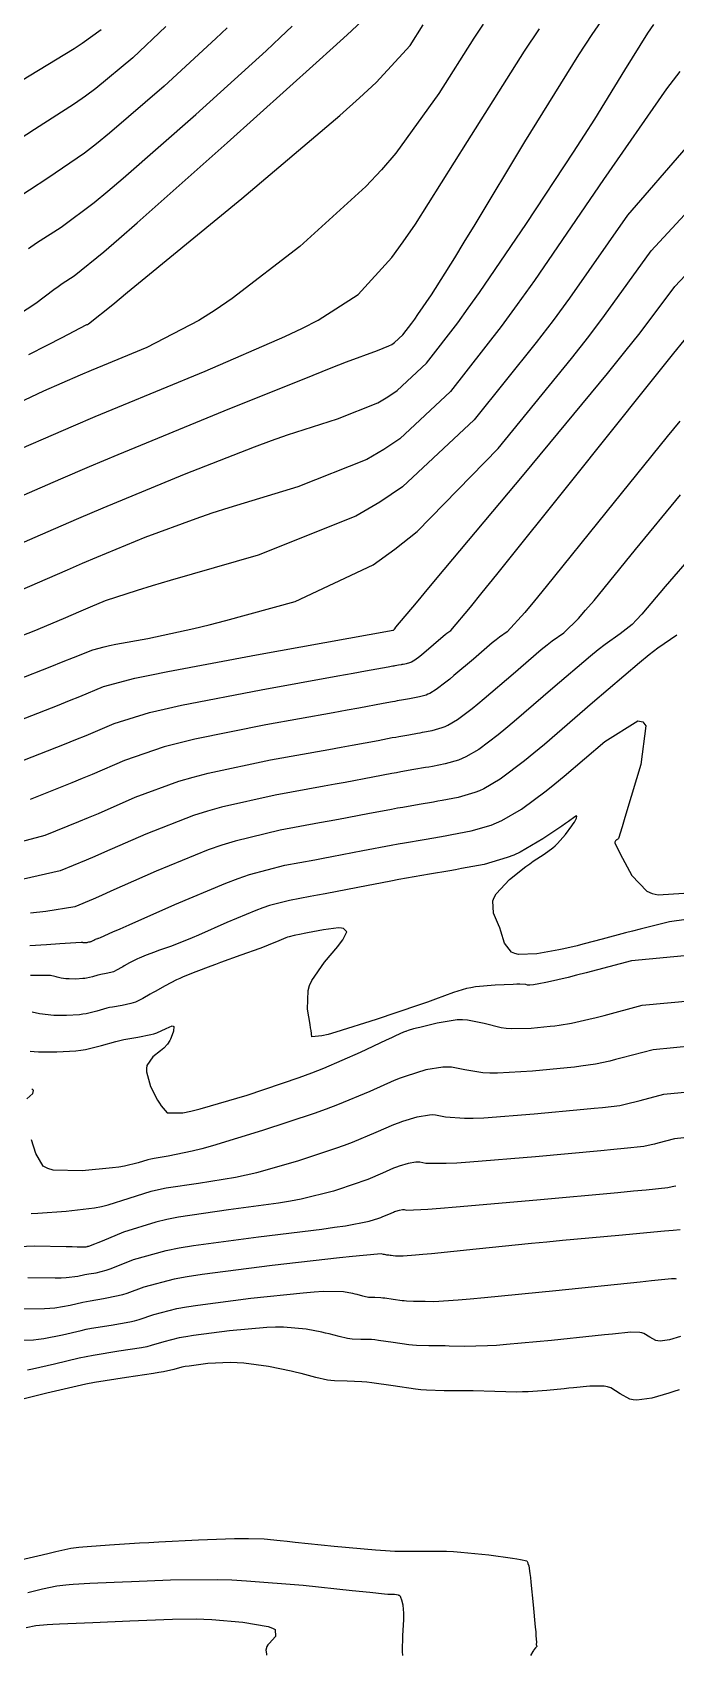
# Model space of a CAD drawing. Header units: metres. Extents: x 837475 to 838479, y 1189012 to 1191015.
# Drawn here: x 837736.4 to 837778.4, y 1190213 to 1190319 of the extents above; entities that cross this region are included whole.
import ezdxf

# ---------------------------------------------------------------- set-up
doc = ezdxf.new("R2010")
doc.units = ezdxf.units.M
doc.header["$LTSCALE"] = 0.3
doc.layers.add('COTAS 10', color=1, linetype='Continuous')
doc.layers.add('COTAS INT', color=252, linetype='Continuous')

msp = doc.modelspace()

# ---------------------------------------------------------------- linework, layer by layer
at = {"layer": 'COTAS 10'}
for points, elevation in [([(837734.459, 1190299.887), (837736.655, 1190301.307), (837737.83, 1190302.205), (837738.111, 1190302.41), (837738.373, 1190302.595), (837739.158, 1190303.106), (837741.092, 1190304.673), (837742.078, 1190305.525), (837743.26, 1190306.558), (837749.156, 1190311.799), (837754.958, 1190317.01), (837756.08, 1190318.024), (837756.993, 1190318.852), (837758.544, 1190320.297)], 1650), ([(837731.449, 1190283.784), (837737.81, 1190286.562), (837739.453, 1190287.267), (837741.044, 1190287.942), (837746.364, 1190290.147), (837750.929, 1190291.931), (837752.045, 1190292.341), (837753.098, 1190292.715), (837756.364, 1190293.764), (837758.988, 1190294.815), (837759.635, 1190295.191), (837760.248, 1190295.604), (837762.177, 1190297.4), (837764.216, 1190300.038), (837764.898, 1190300.982), (837765.631, 1190302.017), (837768.704, 1190306.527), (837771.762, 1190311.17), (837772.485, 1190312.29), (837773.155, 1190313.339), (837775.13, 1190316.527), (837776.635, 1190318.948), (837777.008, 1190319.513)], 1660), ([(837735.296, 1190271.239), (837738.528, 1190272.514), (837739.264, 1190272.81), (837739.93, 1190273.082), (837741.759, 1190273.859), (837744.07, 1190274.572), (837745.041, 1190274.804), (837746.155, 1190275.05), (837751.37, 1190276.062), (837756.384, 1190276.966), (837757.37, 1190277.145), (837758.182, 1190277.292), (837759.664, 1190277.562), (837759.978, 1190277.622), (837760.054, 1190277.636), (837760.125, 1190277.649), (837760.341, 1190277.687), (837760.533, 1190277.719), (837760.589, 1190277.729), (837760.645, 1190277.74), (837760.858, 1190277.781), (837761.077, 1190277.844), (837761.138, 1190277.868), (837761.198, 1190277.896), (837761.414, 1190278.021), (837761.732, 1190278.263), (837761.857, 1190278.365), (837761.997, 1190278.482), (837762.634, 1190279.029), (837763.254, 1190279.559), (837763.384, 1190279.665), (837763.496, 1190279.753), (837763.748, 1190279.926), (837765.045, 1190281.462), (837765.815, 1190282.41), (837766.763, 1190283.584), (837771.672, 1190289.713), (837776.593, 1190295.874), (837777.548, 1190297.069), (837778.326, 1190298.043), (837779.666, 1190299.713)], 1670), ([(837736.258, 1190259.358), (837737.338, 1190259.435), (837738.208, 1190259.496), (837739.617, 1190259.586), (837739.663, 1190259.574), (837739.676, 1190259.57), (837739.688, 1190259.567), (837739.73, 1190259.558), (837739.778, 1190259.551), (837739.794, 1190259.55), (837739.811, 1190259.549), (837739.882, 1190259.548), (837739.957, 1190259.553), (837739.976, 1190259.555), (837739.994, 1190259.558), (837740.055, 1190259.573), (837740.112, 1190259.589), (837740.128, 1190259.592), (837740.143, 1190259.596), (837740.198, 1190259.605), (837740.249, 1190259.616), (837740.262, 1190259.62), (837740.274, 1190259.624), (837740.315, 1190259.644), (837740.357, 1190259.669), (837740.385, 1190259.685), (837740.442, 1190259.716), (837740.506, 1190259.749), (837740.525, 1190259.758), (837740.544, 1190259.766), (837740.617, 1190259.796), (837740.701, 1190259.828), (837740.728, 1190259.838), (837740.757, 1190259.848), (837740.871, 1190259.889), (837741.69, 1190260.247), (837742.162, 1190260.457), (837742.742, 1190260.715), (837745.721, 1190262.048), (837749.059, 1190263.441), (837749.863, 1190263.737), (837750.617, 1190263.995), (837752.906, 1190264.6), (837754.876, 1190264.96), (837755.428, 1190265.063), (837755.983, 1190265.167), (837758.01, 1190265.555), (837759.869, 1190265.909), (837760.318, 1190265.991), (837760.739, 1190266.068), (837762.022, 1190266.29), (837763.159, 1190266.485), (837763.488, 1190266.544), (837763.823, 1190266.606), (837765.086, 1190266.848), (837766.384, 1190267.223), (837766.742, 1190267.368), (837767.099, 1190267.531), (837768.381, 1190268.271), (837769.991, 1190269.469), (837770.554, 1190269.92), (837771.168, 1190270.424), (837773.811, 1190272.678), (837775.983, 1190274.028), (837776.3, 1190273.962), (837776.495, 1190273.705), (837776.172, 1190271.189), (837775.261, 1190268.159), (837775.085, 1190267.578), (837774.942, 1190267.109), (837774.7, 1190266.345), (837774.673, 1190266.314), (837774.665, 1190266.306), (837774.657, 1190266.299), (837774.627, 1190266.278), (837774.59, 1190266.254), (837774.578, 1190266.245), (837774.565, 1190266.235), (837774.51, 1190266.191), (837774.476, 1190266.117), (837774.477, 1190266.088), (837774.481, 1190266.056), (837774.533, 1190265.909), (837774.743, 1190265.501), (837774.846, 1190265.305), (837774.97, 1190265.072), (837775.584, 1190263.926), (837776.556, 1190262.909), (837776.906, 1190262.756), (837777.291, 1190262.659), (837778.972, 1190262.775)], 1680), ([(837736.338, 1190241.848), (837736.785, 1190241.87), (837738.625, 1190241.997), (837740.484, 1190242.227), (837740.943, 1190242.315), (837741.378, 1190242.413), (837742.749, 1190242.853), (837744.181, 1190243.313), (837744.654, 1190243.423), (837745.161, 1190243.527), (837747.271, 1190243.841), (837749.684, 1190244.226), (837750.382, 1190244.375), (837751.094, 1190244.541), (837753.772, 1190245.296), (837756.237, 1190246.113), (837756.813, 1190246.319), (837757.344, 1190246.516), (837758.876, 1190247.158), (837760.036, 1190247.67), (837760.332, 1190247.786), (837760.617, 1190247.891), (837761.552, 1190248.177), (837762.361, 1190248.307), (837762.566, 1190248.314), (837762.762, 1190248.307), (837763.403, 1190248.177), (837764.649, 1190248.075), (837765.226, 1190248.086), (837765.905, 1190248.114), (837769.195, 1190248.358), (837772.456, 1190248.66), (837773.115, 1190248.724), (837773.668, 1190248.78), (837774.788, 1190248.914), (837775.492, 1190249.076), (837775.783, 1190249.149), (837776.117, 1190249.235), (837777.669, 1190249.648), (837779.723, 1190249.843)], 1690), ([(837778.75, 1190233.811), (837778.045, 1190233.606), (837777.433, 1190233.523), (837777.289, 1190233.534), (837777.154, 1190233.56), (837776.759, 1190233.778), (837776.369, 1190234.018), (837776.238, 1190234.058), (837776.098, 1190234.087), (837775.507, 1190234.096), (837774.314, 1190233.974), (837773.794, 1190233.921), (837773.191, 1190233.858), (837770.328, 1190233.562), (837767.386, 1190233.287), (837766.734, 1190233.238), (837766.152, 1190233.201), (837764.639, 1190233.165), (837763.643, 1190233.196), (837763.388, 1190233.201), (837763.142, 1190233.205), (837762.328, 1190233.205), (837761.511, 1190233.232), (837761.264, 1190233.253), (837761.006, 1190233.28), (837760, 1190233.425), (837759.027, 1190233.569), (837758.79, 1190233.595), (837758.568, 1190233.615), (837757.887, 1190233.635), (837757.31, 1190233.652), (837757.154, 1190233.669), (837757, 1190233.691), (837756.457, 1190233.817), (837755.802, 1190233.99), (837755.577, 1190234.042), (837755.334, 1190234.096), (837754.299, 1190234.307), (837752.827, 1190234.424), (837752.308, 1190234.419), (837751.741, 1190234.398), (837749.291, 1190234.187), (837746.951, 1190233.884), (837746.454, 1190233.804), (837746.022, 1190233.727), (837745.004, 1190233.466), (837744.194, 1190233.222), (837743.893, 1190233.155), (837743.558, 1190233.088), (837742.069, 1190232.852), (837740.387, 1190232.582), (837739.93, 1190232.495), (837739.477, 1190232.402), (837737.871, 1190232.022), (837736.441, 1190231.691), (837736.097, 1190231.63)], 1700)]:
    msp.add_lwpolyline(points, dxfattribs=dict(at, elevation=elevation))
at = {"layer": 'COTAS INT'}
for points, elevation in [([(837731.62, 1190286.949), (837738.272, 1190289.841), (837740.145, 1190290.638), (837742.032, 1190291.433), (837748.961, 1190294.289), (837754.764, 1190296.623), (837755.942, 1190297.088), (837756.933, 1190297.475), (837758.961, 1190298.218), (837759.711, 1190298.519), (837759.896, 1190298.626), (837760.071, 1190298.744), (837760.622, 1190299.257), (837761.204, 1190300.011), (837761.399, 1190300.28), (837761.609, 1190300.576), (837762.487, 1190301.865), (837764.015, 1190304.287), (837764.635, 1190305.297), (837765.34, 1190306.455), (837768.594, 1190311.865), (837772.118, 1190317.536), (837772.993, 1190318.859), (837773.824, 1190320.074)], 1658), ([(837745.147, 1190319.392), (837742.976, 1190317.334), (837740.575, 1190315.347), (837739.886, 1190314.833), (837739.185, 1190314.334), (837736.567, 1190312.662), (837733.409, 1190310.615)], 1644), ([(837765.868, 1190319.53), (837765.258, 1190318.631), (837762.98, 1190315.016), (837760.169, 1190311.107), (837759.221, 1190310.024), (837758.201, 1190308.939), (837753.905, 1190305.016), (837749.467, 1190301.614), (837748.357, 1190300.858), (837747.299, 1190300.183), (837743.905, 1190298.417), (837741.01, 1190297.227), (837740.266, 1190296.916), (837739.548, 1190296.612), (837737.161, 1190295.578), (837734.274, 1190294.217)], 1654), ([(837734.391, 1190291.263), (837739.106, 1190293.306), (837740.526, 1190293.907), (837741.996, 1190294.522), (837747.714, 1190296.873), (837752.923, 1190299.131), (837754.071, 1190299.688), (837755.092, 1190300.217), (837757.714, 1190301.881), (837759.898, 1190304.31), (837760.642, 1190305.321), (837761.447, 1190306.479), (837764.855, 1190311.881), (837768.564, 1190317.77), (837769.559, 1190319.234)], 1656), ([(837749.155, 1190319.309), (837748.417, 1190318.598), (837745.036, 1190315.489), (837741.47, 1190312.418), (837740.617, 1190311.73), (837739.821, 1190311.114), (837737.43, 1190309.476), (837735.035, 1190307.919)], 1646), ([(837740.917, 1190319.179), (837739.68, 1190318.277), (837739.155, 1190317.936), (837738.55, 1190317.554), (837735.703, 1190315.847)], 1642), ([(837736.174, 1190304.882), (837736.704, 1190305.257), (837738.294, 1190306.291), (837740.457, 1190307.893), (837741.347, 1190308.628), (837742.365, 1190309.488), (837747.096, 1190313.644), (837751.688, 1190317.804), (837752.618, 1190318.666), (837753.4, 1190319.404)], 1648), ([(837736.196, 1190297.958), (837737.396, 1190298.581), (837738.364, 1190299.083), (837739.931, 1190299.892), (837739.989, 1190299.917), (837740.006, 1190299.925), (837740.025, 1190299.932), (837740.095, 1190299.961), (837741.674, 1190301.235), (837742.643, 1190302.028), (837743.842, 1190303.011), (837750.095, 1190308.15), (837756.503, 1190313.567), (837757.8, 1190314.726), (837758.891, 1190315.736), (837761.106, 1190318.15), (837761.951, 1190319.492)], 1652), ([(837778.715, 1190316.438), (837777.853, 1190315.315), (837773.733, 1190309.405), (837769.213, 1190302.798), (837768.099, 1190301.237), (837767.044, 1190299.792), (837763.733, 1190295.543), (837760.426, 1190292.464), (837759.375, 1190291.756), (837758.265, 1190291.112), (837753.766, 1190289.309), (837749.263, 1190287.956), (837748.149, 1190287.595), (837747.094, 1190287.24), (837743.766, 1190286.006), (837740.618, 1190284.701), (837739.676, 1190284.301), (837738.704, 1190283.884), (837734.939, 1190282.239)], 1662), ([(837779.107, 1190311.462), (837775.288, 1190307.071), (837771.509, 1190301.649), (837770.432, 1190300.189), (837769.341, 1190298.747), (837765.288, 1190293.686), (837760.603, 1190289.324), (837759.114, 1190288.321), (837757.542, 1190287.409), (837751.169, 1190284.855), (837745.428, 1190283.197), (837744.253, 1190282.849), (837743.259, 1190282.548), (837741.169, 1190281.864), (837740.192, 1190281.459), (837739.9, 1190281.335), (837739.598, 1190281.205), (837738.429, 1190280.695), (837736.51, 1190279.895), (837735.734, 1190279.583)], 1664), ([(837733.34, 1190275.913), (837737.593, 1190277.572), (837738.43, 1190277.9), (837739.119, 1190278.171), (837740.379, 1190278.675), (837741.109, 1190278.871), (837741.465, 1190278.947), (837741.886, 1190279.033), (837743.962, 1190279.423), (837746.964, 1190280.067), (837747.969, 1190280.313), (837749.05, 1190280.589), (837753.583, 1190281.829), (837758.674, 1190284.234), (837760.106, 1190285.244), (837761.549, 1190286.403), (837766.843, 1190291.829), (837771.637, 1190297.702), (837772.764, 1190299.142), (837773.805, 1190300.501), (837776.843, 1190304.737), (837779.569, 1190307.666)], 1666), ([(837734.318, 1190273.576), (837738.06, 1190275.043), (837738.847, 1190275.355), (837739.524, 1190275.626), (837741.069, 1190276.267), (837743.111, 1190276.815), (837744.102, 1190277.028), (837745.278, 1190277.268), (837751.063, 1190278.354), (837759.995, 1190279.964), (837760, 1190279.965), (837760.002, 1190279.965), (837760.005, 1190279.966), (837760.008, 1190279.966), (837760.01, 1190279.967), (837760.013, 1190279.967), (837760.016, 1190279.968), (837760.018, 1190279.969), (837760.021, 1190279.971), (837760.026, 1190279.974), (837760.027, 1190279.976), (837760.03, 1190279.978), (837760.039, 1190279.986), (837760.048, 1190279.993), (837760.05, 1190279.995), (837760.052, 1190279.996), (837760.055, 1190279.999), (837760.075, 1190280.022), (837760.086, 1190280.036), (837760.1, 1190280.053), (837760.172, 1190280.144), (837761.51, 1190281.745), (837762.322, 1190282.715), (837763.325, 1190283.914), (837768.542, 1190290.144), (837773.986, 1190296.72), (837775.133, 1190298.137), (837776.124, 1190299.378), (837778.398, 1190302.404), (837779.781, 1190303.89)], 1668), ([(837778.727, 1190293.601), (837777.894, 1190292.601), (837773.89, 1190287.654), (837769.99, 1190282.811), (837769.223, 1190281.877), (837768.591, 1190281.119), (837767.441, 1190279.853), (837766.941, 1190279.51), (837766.719, 1190279.334), (837766.461, 1190279.124), (837765.228, 1190278.072), (837763.964, 1190276.986), (837763.686, 1190276.755), (837763.439, 1190276.553), (837762.808, 1190276.071), (837762.378, 1190275.823), (837762.259, 1190275.768), (837762.139, 1190275.72), (837761.704, 1190275.594), (837761.281, 1190275.513), (837761.168, 1190275.492), (837761.058, 1190275.472), (837760.677, 1190275.407), (837760.248, 1190275.333), (837760.107, 1190275.307), (837759.956, 1190275.279), (837759.333, 1190275.161), (837757.743, 1190274.867), (837756.982, 1190274.728), (837756.082, 1190274.565), (837751.677, 1190273.77), (837747.031, 1190272.832), (837745.98, 1190272.579), (837745.03, 1190272.329), (837742.448, 1190271.45), (837740.335, 1190270.537), (837739.68, 1190270.265), (837738.996, 1190269.985), (837736.274, 1190268.903)], 1672), ([(837734.409, 1190265.802), (837737.252, 1190266.566), (837739.464, 1190267.455), (837740.097, 1190267.72), (837740.74, 1190267.992), (837743.138, 1190269.042), (837745.989, 1190270.086), (837746.918, 1190270.354), (837747.908, 1190270.614), (837751.985, 1190271.477), (837755.781, 1190272.164), (837756.594, 1190272.312), (837757.303, 1190272.442), (837759.002, 1190272.759), (837759.934, 1190272.937), (837760.159, 1190272.978), (837760.37, 1190273.017), (837761.013, 1190273.128), (837761.583, 1190273.226), (837761.748, 1190273.255), (837761.916, 1190273.286), (837762.549, 1190273.408), (837763.2, 1190273.595), (837763.379, 1190273.668), (837763.558, 1190273.75), (837764.201, 1190274.121), (837765.146, 1190274.842), (837765.515, 1190275.144), (837765.931, 1190275.491), (837767.823, 1190277.115), (837769.667, 1190278.689), (837770.053, 1190279.004), (837770.385, 1190279.267), (837771.134, 1190279.78), (837772.094, 1190280.721), (837772.559, 1190281.254), (837773.11, 1190281.904), (837775.82, 1190285.236), (837778.77, 1190288.79)], 1674), ([(837779.608, 1190284.948), (837777.751, 1190282.817), (837776.231, 1190280.998), (837775.896, 1190280.631), (837775.597, 1190280.324), (837774.827, 1190279.707), (837773.83, 1190279.023), (837773.388, 1190278.673), (837772.873, 1190278.254), (837770.418, 1190276.158), (837767.899, 1190273.995), (837767.345, 1190273.533), (837766.853, 1190273.131), (837765.594, 1190272.171), (837764.738, 1190271.677), (837764.5, 1190271.568), (837764.262, 1190271.471), (837763.395, 1190271.221), (837762.552, 1190271.059), (837762.328, 1190271.018), (837762.109, 1190270.979), (837761.349, 1190270.849), (837760.493, 1190270.7), (837760.212, 1190270.649), (837759.913, 1190270.594), (837758.671, 1190270.358), (837756.863, 1190270.017), (837756.205, 1190269.896), (837755.479, 1190269.763), (837752.292, 1190269.185), (837748.784, 1190268.395), (837747.857, 1190268.129), (837746.949, 1190267.842), (837743.827, 1190266.634), (837741.145, 1190265.448), (837740.514, 1190265.175), (837739.932, 1190264.926), (837738.23, 1190264.229), (837735.853, 1190263.693)], 1676), ([(837778.52, 1190279.634), (837777.274, 1190278.78), (837776.722, 1190278.343), (837776.08, 1190277.819), (837773.013, 1190275.201), (837769.866, 1190272.5), (837769.174, 1190271.923), (837768.56, 1190271.42), (837766.988, 1190270.221), (837765.919, 1190269.604), (837765.621, 1190269.468), (837765.323, 1190269.347), (837764.241, 1190269.034), (837763.188, 1190268.833), (837762.908, 1190268.781), (837762.634, 1190268.732), (837761.685, 1190268.569), (837760.616, 1190268.384), (837760.265, 1190268.32), (837759.891, 1190268.251), (837758.341, 1190267.956), (837756.423, 1190267.592), (837755.817, 1190267.479), (837755.178, 1190267.362), (837752.599, 1190266.892), (837749.661, 1190266.177), (837748.796, 1190265.904), (837747.909, 1190265.599), (837744.517, 1190264.226), (837741.551, 1190262.903), (837740.931, 1190262.63), (837740.399, 1190262.397), (837739.208, 1190261.893), (837737.297, 1190261.584), (837736.312, 1190261.475)], 1678), ([(837780.227, 1190261.203), (837778.037, 1190260.909), (837776.117, 1190260.422), (837775.631, 1190260.298), (837775.165, 1190260.177), (837773.645, 1190259.78), (837772.473, 1190259.469), (837772.227, 1190259.404), (837772.014, 1190259.348), (837771.527, 1190259.222), (837771.034, 1190259.119), (837770.818, 1190259.079), (837770.566, 1190259.033), (837769.371, 1190258.823), (837768.184, 1190258.78), (837767.939, 1190258.84), (837767.73, 1190258.93), (837767.273, 1190259.515), (837767.027, 1190260.295), (837766.95, 1190260.508), (837766.87, 1190260.72), (837766.546, 1190261.476), (837766.496, 1190262.267), (837766.587, 1190262.501), (837766.724, 1190262.742), (837767.599, 1190263.666), (837768.657, 1190264.51), (837768.909, 1190264.701), (837769.144, 1190264.872), (837769.846, 1190265.336), (837770.419, 1190265.739), (837770.572, 1190265.872), (837770.723, 1190266.016), (837771.249, 1190266.613), (837771.671, 1190267.18), (837771.756, 1190267.303), (837771.827, 1190267.412), (837771.97, 1190267.685), (837771.985, 1190267.805), (837771.976, 1190267.817), (837771.961, 1190267.82), (837771.858, 1190267.756), (837771.452, 1190267.461), (837771.246, 1190267.319), (837771, 1190267.15), (837769.775, 1190266.321), (837768.279, 1190265.458), (837767.863, 1190265.268), (837767.446, 1190265.098), (837765.932, 1190264.661), (837764.459, 1190264.379), (837764.068, 1190264.307), (837763.684, 1190264.238), (837762.358, 1190264.011), (837760.862, 1190263.752), (837760.371, 1190263.663), (837759.847, 1190263.566), (837757.679, 1190263.153), (837755.543, 1190262.743), (837755.04, 1190262.647), (837754.575, 1190262.559), (837753.213, 1190262.307), (837751.908, 1190261.962), (837751.479, 1190261.816), (837751.02, 1190261.647), (837749.118, 1190260.853), (837747.282, 1190260.044), (837746.865, 1190259.867), (837746.488, 1190259.709), (837745.454, 1190259.304), (837744.738, 1190259.048), (837744.561, 1190258.984), (837744.393, 1190258.922), (837743.862, 1190258.723), (837743.408, 1190258.536), (837743.288, 1190258.483), (837743.17, 1190258.428), (837742.767, 1190258.222), (837742.411, 1190258.025), (837742.322, 1190257.974), (837742.238, 1190257.927), (837741.973, 1190257.771), (837741.717, 1190257.647), (837741.639, 1190257.619), (837741.557, 1190257.594), (837741.238, 1190257.528), (837740.895, 1190257.468), (837740.799, 1190257.447), (837740.702, 1190257.424), (837740.348, 1190257.323), (837739.964, 1190257.231), (837739.848, 1190257.213), (837739.728, 1190257.197), (837739.263, 1190257.169), (837738.819, 1190257.174), (837738.712, 1190257.179), (837738.612, 1190257.187), (837738.31, 1190257.23), (837738.046, 1190257.291), (837737.97, 1190257.31), (837737.892, 1190257.329), (837737.6, 1190257.408), (837736.304, 1190257.398)], 1682), ([(837779.473, 1190258.738), (837775.563, 1190258.366), (837772.608, 1190257.579), (837771.973, 1190257.416), (837771.418, 1190257.277), (837770.079, 1190256.969), (837769.401, 1190256.845), (837769.265, 1190256.82), (837769.149, 1190256.8), (837768.917, 1190256.764), (837768.821, 1190256.766), (837768.792, 1190256.77), (837768.762, 1190256.776), (837768.648, 1190256.809), (837768.269, 1190256.83), (837768.073, 1190256.827), (837767.837, 1190256.821), (837766.656, 1190256.77), (837765.364, 1190256.652), (837765.059, 1190256.604), (837764.776, 1190256.549), (837763.943, 1190256.298), (837762.75, 1190255.848), (837762.24, 1190255.668), (837761.652, 1190255.465), (837758.879, 1190254.531), (837756.239, 1190253.695), (837755.735, 1190253.553), (837755.329, 1190253.449), (837754.68, 1190253.398), (837754.63, 1190253.798), (837754.602, 1190253.979), (837754.568, 1190254.19), (837754.392, 1190255.204), (837754.43, 1190256.413), (837754.531, 1190256.746), (837754.671, 1190257.078), (837755.502, 1190258.274), (837756.386, 1190259.301), (837756.559, 1190259.527), (837756.701, 1190259.727), (837756.956, 1190260.242), (837756.756, 1190260.476), (837756.611, 1190260.501), (837756.428, 1190260.507), (837755.445, 1190260.383), (837754.399, 1190260.181), (837754.176, 1190260.138), (837753.981, 1190260.101), (837753.52, 1190260.015), (837753.2, 1190259.93), (837753.095, 1190259.894), (837752.982, 1190259.853), (837752.516, 1190259.658), (837751.823, 1190259.374), (837751.568, 1190259.277), (837751.286, 1190259.171), (837750.038, 1190258.719), (837748.72, 1190258.248), (837748.394, 1190258.129), (837748.085, 1190258.016), (837747.108, 1190257.65), (837746.272, 1190257.307), (837746.051, 1190257.208), (837745.835, 1190257.107), (837745.093, 1190256.729), (837744.436, 1190256.364), (837744.274, 1190256.272), (837744.119, 1190256.184), (837743.631, 1190255.897), (837743.159, 1190255.669), (837743.015, 1190255.618), (837742.866, 1190255.572), (837742.279, 1190255.451), (837741.647, 1190255.34), (837741.47, 1190255.301), (837741.292, 1190255.258), (837740.64, 1190255.074), (837739.933, 1190254.904), (837739.72, 1190254.87), (837739.5, 1190254.842), (837738.645, 1190254.79), (837737.826, 1190254.798), (837737.629, 1190254.809), (837737.445, 1190254.823), (837736.891, 1190254.902), (837736.405, 1190255.014)], 1684), ([(837736.279, 1190252.458), (837736.546, 1190252.438), (837736.833, 1190252.423), (837738.026, 1190252.411), (837739.272, 1190252.487), (837739.593, 1190252.528), (837739.902, 1190252.577), (837740.932, 1190252.825), (837741.882, 1190253.093), (837742.141, 1190253.156), (837742.399, 1190253.212), (837743.319, 1190253.374), (837744.154, 1190253.538), (837744.359, 1190253.597), (837744.553, 1190253.662), (837745.156, 1190253.943), (837745.553, 1190254.109), (837745.616, 1190254.1), (837745.659, 1190254.068), (837745.646, 1190253.756), (837745.497, 1190253.342), (837745.455, 1190253.246), (837745.411, 1190253.158), (837745.249, 1190252.906), (837745, 1190252.658), (837744.902, 1190252.573), (837744.791, 1190252.48), (837744.283, 1190252.082), (837743.903, 1190251.516), (837743.871, 1190251.317), (837743.872, 1190251.099), (837744.143, 1190250.159), (837744.601, 1190249.25), (837744.721, 1190249.052), (837744.837, 1190248.877), (837745.23, 1190248.438), (837746.257, 1190248.439), (837746.773, 1190248.541), (837747.389, 1190248.687), (837750.452, 1190249.585), (837753.849, 1190250.736), (837754.677, 1190251.042), (837755.456, 1190251.343), (837757.86, 1190252.382), (837759.562, 1190253.198), (837759.898, 1190253.357), (837760.176, 1190253.488), (837760.69, 1190253.719), (837760.815, 1190253.763), (837760.847, 1190253.775), (837760.878, 1190253.787), (837760.983, 1190253.829), (837761.332, 1190253.93), (837761.518, 1190253.979), (837761.742, 1190254.036), (837762.871, 1190254.319), (837764.182, 1190254.521), (837764.521, 1190254.528), (837764.848, 1190254.513), (837765.943, 1190254.28), (837767.037, 1190254.004), (837767.364, 1190253.962), (837767.702, 1190253.935), (837769.009, 1190253.962), (837770.252, 1190254.087), (837770.548, 1190254.122), (837770.824, 1190254.157), (837771.648, 1190254.284), (837772.776, 1190254.543), (837773.243, 1190254.66), (837773.777, 1190254.798), (837776.265, 1190255.46), (837779.557, 1190255.773)], 1686), ([(837779.64, 1190252.808), (837776.967, 1190252.554), (837774.947, 1190252.016), (837774.513, 1190251.905), (837774.134, 1190251.809), (837773.218, 1190251.599), (837772.246, 1190251.468), (837771.831, 1190251.423), (837771.354, 1190251.373), (837769.102, 1190251.16), (837766.803, 1190251.025), (837766.295, 1190251.024), (837765.843, 1190251.04), (837764.673, 1190251.229), (837763.793, 1190251.407), (837763.523, 1190251.416), (837763.242, 1190251.407), (837762.131, 1190251.228), (837760.847, 1190250.835), (837760.456, 1190250.691), (837760.05, 1190250.532), (837758.457, 1190249.828), (837756.352, 1190248.948), (837755.624, 1190248.676), (837754.833, 1190248.393), (837751.449, 1190247.272), (837748.197, 1190246.285), (837747.489, 1190246.087), (837746.865, 1190245.921), (837745.304, 1190245.592), (837744.383, 1190245.455), (837744.162, 1190245.41), (837743.955, 1190245.362), (837743.33, 1190245.161), (837742.447, 1190244.946), (837742.078, 1190244.889), (837741.654, 1190244.832), (837739.674, 1190244.637), (837737.792, 1190244.695), (837737.429, 1190244.799), (837737.136, 1190244.94), (837736.653, 1190245.768), (837736.372, 1190246.662)], 1688), ([(837736.072, 1190249.336), (837736.458, 1190249.686), (837736.505, 1190249.895), (837736.463, 1190249.934), (837736.397, 1190249.965)], 1688), ([(837779.807, 1190246.878), (837778.371, 1190246.742), (837777.286, 1190246.453), (837777.053, 1190246.393), (837776.85, 1190246.342), (837776.358, 1190246.229), (837775.091, 1190246.092), (837774.398, 1190246.025), (837773.558, 1190245.946), (837769.288, 1190245.556), (837765.006, 1190245.204), (837764.157, 1190245.148), (837763.454, 1190245.111), (837762.133, 1190245.126), (837761.732, 1190245.207), (837761.608, 1190245.211), (837761.48, 1190245.207), (837760.973, 1190245.126), (837760.387, 1190244.947), (837760.208, 1190244.881), (837760.023, 1190244.808), (837759.296, 1190244.487), (837758.335, 1190244.085), (837758.002, 1190243.961), (837757.641, 1190243.832), (837756.096, 1190243.32), (837753.99, 1190242.798), (837753.275, 1190242.663), (837752.503, 1190242.531), (837749.237, 1190242.089), (837745.973, 1190241.612), (837745.201, 1190241.459), (837744.487, 1190241.297), (837742.385, 1190240.635), (837740.981, 1190240.052), (837740.707, 1190239.94), (837740.483, 1190239.85), (837740.087, 1190239.7), (837740.016, 1190239.689), (837739.997, 1190239.685), (837739.978, 1190239.682), (837739.911, 1190239.666), (837739.358, 1190239.663), (837739.033, 1190239.667), (837738.634, 1190239.674), (837736.571, 1190239.716), (837733.926, 1190239.601)], 1692), ([(837736.131, 1190237.666), (837737.92, 1190237.651), (837738.299, 1190237.658), (837738.629, 1190237.67), (837739.401, 1190237.755), (837739.853, 1190237.862), (837739.98, 1190237.888), (837740.109, 1190237.912), (837740.582, 1190237.988), (837741.251, 1190238.159), (837741.503, 1190238.244), (837741.784, 1190238.345), (837743.04, 1190238.843), (837745.17, 1190239.439), (837746.003, 1190239.601), (837746.94, 1190239.763), (837751.204, 1190240.337), (837755.322, 1190240.836), (837756.168, 1190240.951), (837756.887, 1190241.055), (837758.42, 1190241.344), (837759.045, 1190241.551), (837759.191, 1190241.603), (837759.326, 1190241.653), (837759.715, 1190241.816), (837760.009, 1190241.946), (837760.084, 1190241.976), (837760.156, 1190242.002), (837760.394, 1190242.075), (837760.599, 1190242.108), (837760.651, 1190242.109), (837760.701, 1190242.108), (837760.864, 1190242.075), (837762.26, 1190242.146), (837763.088, 1190242.21), (837764.107, 1190242.294), (837769.381, 1190242.755), (837774.66, 1190243.233), (837775.682, 1190243.326), (837776.513, 1190243.404), (837777.928, 1190243.544), (837778.208, 1190243.608), (837778.324, 1190243.638), (837778.456, 1190243.672)], 1694), ([(837778.74, 1190240.788), (837778.277, 1190240.746), (837777.705, 1190240.694), (837774.722, 1190240.425), (837771.045, 1190240.084), (837770.034, 1190239.987), (837769.026, 1190239.889), (837765.413, 1190239.525), (837762.495, 1190239.227), (837761.926, 1190239.171), (837761.46, 1190239.126), (837760.64, 1190239.057), (837760.503, 1190239.062), (837760.467, 1190239.062), (837760.433, 1190239.063), (837760.321, 1190239.063), (837760.208, 1190239.066), (837760.174, 1190239.069), (837760.139, 1190239.073), (837760, 1190239.093), (837759.866, 1190239.113), (837759.833, 1190239.117), (837759.803, 1190239.119), (837759.709, 1190239.122), (837759.629, 1190239.124), (837759.607, 1190239.127), (837759.586, 1190239.13), (837759.511, 1190239.147), (837759.421, 1190239.171), (837759.39, 1190239.178), (837759.356, 1190239.186), (837759.214, 1190239.215), (837758.025, 1190239.118), (837757.332, 1190239.046), (837756.481, 1190238.955), (837752.093, 1190238.462), (837747.509, 1190237.868), (837746.535, 1190237.713), (837745.688, 1190237.562), (837743.695, 1190237.051), (837742.587, 1190236.637), (837742.3, 1190236.548), (837742.02, 1190236.469), (837741.078, 1190236.276), (837740.202, 1190236.135), (837739.964, 1190236.09), (837739.727, 1190236.042), (837738.891, 1190235.844), (837737.899, 1190235.677), (837737.565, 1190235.648), (837737.206, 1190235.627), (837735.692, 1190235.615)], 1696), ([(837735.253, 1190233.565), (837736.492, 1190233.604), (837736.831, 1190233.639), (837737.17, 1190233.684), (837738.381, 1190233.933), (837739.602, 1190234.222), (837739.947, 1190234.292), (837740.294, 1190234.359), (837741.573, 1190234.564), (837742.789, 1190234.779), (837743.096, 1190234.851), (837743.391, 1190234.929), (837744.349, 1190235.259), (837745.855, 1190235.645), (837746.494, 1190235.759), (837747.23, 1190235.876), (837750.692, 1190236.324), (837754.111, 1190236.676), (837754.82, 1190236.732), (837755.426, 1190236.771), (837756.756, 1190236.761), (837757.345, 1190236.641), (837757.484, 1190236.61), (837757.611, 1190236.581), (837757.984, 1190236.482), (837758.293, 1190236.41), (837758.381, 1190236.398), (837758.47, 1190236.388), (837758.798, 1190236.379), (837759.186, 1190236.367), (837759.312, 1190236.356), (837759.446, 1190236.341), (837760, 1190236.259), (837760.573, 1190236.176), (837760.719, 1190236.161), (837760.86, 1190236.149), (837761.325, 1190236.134), (837761.788, 1190236.134), (837761.928, 1190236.132), (837762.073, 1190236.129), (837762.639, 1190236.111), (837764.229, 1190236.207), (837765.018, 1190236.276), (837765.96, 1190236.363), (837770.624, 1190236.829), (837776.123, 1190237.398), (837776.861, 1190237.474), (837778.181, 1190237.61), (837778.42, 1190237.607), (837778.477, 1190237.595)], 1698), ([(837778.663, 1190230.343), (837778.332, 1190230.232), (837778.007, 1190230.127), (837776.881, 1190229.799), (837775.905, 1190229.667), (837775.675, 1190229.685), (837775.461, 1190229.727), (837774.83, 1190230.074), (837774.208, 1190230.458), (837773.999, 1190230.522), (837773.775, 1190230.568), (837772.832, 1190230.582), (837771.767, 1190230.474), (837771.465, 1190230.443), (837771.16, 1190230.412), (837770.031, 1190230.296), (837768.812, 1190230.212), (837768.45, 1190230.201), (837768.076, 1190230.195), (837766.638, 1190230.219), (837765.214, 1190230.264), (837764.849, 1190230.271), (837764.497, 1190230.276), (837763.331, 1190230.275), (837762.163, 1190230.315), (837761.808, 1190230.345), (837761.44, 1190230.383), (837760, 1190230.591), (837758.607, 1190230.797), (837758.269, 1190230.834), (837757.951, 1190230.862), (837756.976, 1190230.892), (837756.151, 1190230.915), (837755.928, 1190230.939), (837755.707, 1190230.972), (837754.929, 1190231.152), (837753.992, 1190231.4), (837753.671, 1190231.474), (837753.323, 1190231.552), (837751.842, 1190231.853), (837750.228, 1190232.077), (837749.797, 1190232.105), (837749.371, 1190232.119), (837747.89, 1190232.049), (837746.673, 1190231.891), (837746.414, 1190231.85), (837746.189, 1190231.81), (837745.659, 1190231.674), (837744.997, 1190231.514), (837744.689, 1190231.458), (837744.326, 1190231.398), (837742.565, 1190231.139), (837740.48, 1190230.805), (837739.913, 1190230.697), (837739.351, 1190230.582), (837737.361, 1190230.111), (837735.711, 1190229.698)], 1702), ([(837733.478, 1190218.725), (837736.782, 1190219.499), (837737.431, 1190219.65), (837737.966, 1190219.774), (837738.939, 1190219.995), (837739.461, 1190220.054), (837739.712, 1190220.076), (837740.009, 1190220.101), (837741.465, 1190220.213), (837743.423, 1190220.34), (837744.036, 1190220.374), (837744.681, 1190220.408), (837747.267, 1190220.531), (837749.621, 1190220.616), (837750.12, 1190220.627), (837750.551, 1190220.633), (837751.555, 1190220.609), (837752.603, 1190220.499), (837753.062, 1190220.45), (837753.594, 1190220.393), (837756.128, 1190220.123), (837758.844, 1190219.876), (837759.491, 1190219.834), (837760.094, 1190219.804), (837761.891, 1190219.792), (837763.471, 1190219.794), (837763.936, 1190219.773), (837764.414, 1190219.742), (837766.239, 1190219.554), (837767.777, 1190219.341), (837768.074, 1190219.295), (837768.316, 1190219.255), (837768.72, 1190219.157), (837768.764, 1190219.071), (837768.777, 1190219.038), (837768.791, 1190219.001), (837768.847, 1190218.835), (837768.928, 1190218.33), (837768.958, 1190218.079), (837768.992, 1190217.78), (837769.141, 1190216.3), (837769.276, 1190214.832), (837769.301, 1190214.54), (837769.32, 1190214.299), (837769.344, 1190213.843), (837769.338, 1190213.732), (837769.339, 1190213.708), (837769.34, 1190213.687), (837769.353, 1190213.637), (837769.367, 1190213.61), (837769.371, 1190213.6), (837769.372, 1190213.588), (837769.371, 1190213.582), (837769.371, 1190213.581), (837769.372, 1190213.58), (837769.377, 1190213.577), (837769.368, 1190213.561), (837769.359, 1190213.551), (837769.348, 1190213.54), (837769.285, 1190213.478), (837769.188, 1190213.357), (837769.155, 1190213.308), (837769.12, 1190213.251), (837768.972, 1190212.989)], 1704), ([(837760.62, 1190212.985), (837760.597, 1190213.234), (837760.619, 1190214.289), (837760.686, 1190215.31), (837760.691, 1190215.537), (837760.69, 1190215.74), (837760.637, 1190216.272), (837760.553, 1190216.588), (837760.533, 1190216.654), (837760.515, 1190216.71), (837760.46, 1190216.839), (837760.395, 1190216.898), (837760.369, 1190216.911), (837760.341, 1190216.922), (837760.212, 1190216.951), (837760.069, 1190216.966), (837759.995, 1190216.97), (837759.872, 1190216.97), (837759.731, 1190216.971), (837759.684, 1190216.973), (837759.633, 1190216.976), (837759.42, 1190216.996), (837758.463, 1190217.096), (837757.312, 1190217.215), (837754.114, 1190217.546), (837750.401, 1190217.848), (837749.446, 1190217.895), (837748.523, 1190217.926), (837745.451, 1190217.906), (837742.899, 1190217.796), (837742.304, 1190217.771), (837741.756, 1190217.748), (837740.18, 1190217.681), (837739.08, 1190217.624), (837738.833, 1190217.605), (837738.611, 1190217.587), (837738.017, 1190217.51), (837737.08, 1190217.306), (837736.641, 1190217.206), (837736.125, 1190217.087)], 1706), ([(837736.025, 1190214.806), (837736.64, 1190214.94), (837737.385, 1190215.004), (837737.755, 1190215.026), (837738.195, 1190215.049), (837740.376, 1190215.148), (837742.781, 1190215.247), (837743.362, 1190215.272), (837743.907, 1190215.294), (837745.571, 1190215.365), (837747.145, 1190215.371), (837747.634, 1190215.352), (837748.145, 1190215.325), (837750.181, 1190215.155), (837751.835, 1190214.874), (837752.105, 1190214.777), (837752.293, 1190214.671), (837752.297, 1190214.219), (837751.881, 1190213.774), (837751.806, 1190213.672), (837751.748, 1190213.58), (837751.683, 1190213.328), (837751.712, 1190213.083), (837751.714, 1190212.996)], 1708)]:
    msp.add_lwpolyline(points, dxfattribs=dict(at, elevation=elevation))

doc.saveas('drawing.dxf')
